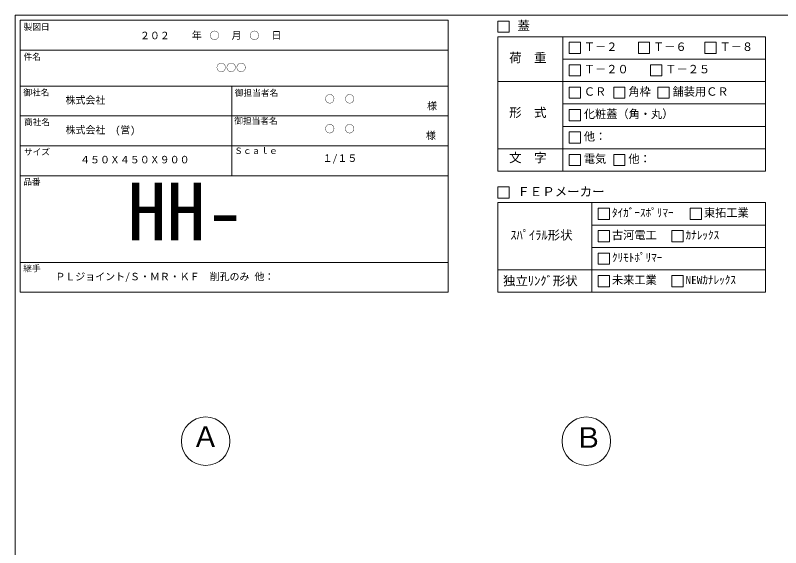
# Model space of a CAD drawing. Units: millimetres, scale not verified. Extents: x -4890 to 18490, y -2292 to 2292.
# Drawn here: x -1230 to 1846, y 154 to 2292 of the extents above; entities that cross this region are included whole.
import ezdxf
from ezdxf.enums import TextEntityAlignment as Align

# ---------------------------------------------------------------- set-up
doc = ezdxf.new("R2010")
doc.units = ezdxf.units.MM
doc.header["$LTSCALE"] = 10
doc.linetypes.add('USER2', pattern=[50.8, 31.75, -6.35, 6.35, -6.35])
doc.linetypes.add('USER5', pattern=[3.185, 0.01, -3.175])
for name, color, linetype, lineweight in [('0-2_waku', 7, 'Continuous', 18), ('0-3_gaikei', 7, 'Continuous', 18), ('0-4_kakure', 7, 'USER5', 18), ('0-D_dims', 7, 'Continuous', 18), ('0-E_文字１', 150, 'USER2', 18), ('1-5_文字２', 7, 'Continuous', 5)]:
    doc.layers.add(name, color=color, linetype=linetype, lineweight=lineweight)
doc.styles.add('ＭＳ ゴシック', font='')
doc.styles.get('ＭＳ ゴシック').set_extended_font_data('MS Gothic')

msp = doc.modelspace()

# ---------------------------------------------------------------- linework, layer by layer
at = {"layer": '0-2_waku'}
for p, q in [((-1230, 2291.5), (-1230, -1983.5)), ((-1230, 2291.5), (4890, 2291.5)), ((-1210, 2271.5), (-1210, 1179.5)), ((-1210, 2271.5), (510, 2271.5)), ((-1210, 2271.5), (-1210, 1179.5)), ((-1210, 2271.5), (510, 2271.5)), ((-1210, 2271.5), (-1210, 1179.5)), ((510, 2271.5), (510, 1179.5)), ((710, 2205.72), (1785, 2205.72)), ((710, 2205.72), (710, 1665.72)), ((970.66, 2205.72), (970.66, 1665.72)), ((1785, 2205.72), (1785, 1665.72)), ((-1210, 2151.5), (510, 2151.5)), ((-1210, 2151.5), (510, 2151.5)), ((-1210, 2151.5), (510, 2151.5)), ((-1210, 2151.5), (510, 2151.5)), ((970.66, 2115.72), (1785, 2115.72)), ((-1210, 2007.5), (510, 2007.5)), ((-1210, 2007.5), (510, 2007.5)), ((-360, 2007.5), (-360, 1647.5)), ((710, 2025.72), (1785, 2025.72)), ((970.66, 1935.72), (1785, 1935.72)), ((-1210, 1887.5), (510, 1887.5)), ((970.66, 1845.72), (1785, 1845.72)), ((-1210, 1767.5), (510, 1767.5)), ((710, 1755.72), (1785, 1755.72)), ((710, 1665.72), (1785, 1665.72)), ((-1210, 1647.5), (510, 1647.5)), ((710, 1539.5), (1785, 1539.5)), ((710, 1539.5), (710, 1179.5)), ((1087.81, 1539.5), (1087.81, 1179.5)), ((1785, 1539.5), (1785, 1179.5)), ((1087.81, 1449.5), (1785, 1449.5)), ((1087.81, 1359.5), (1785, 1359.5)), ((-1210, 1299.5), (510, 1299.5)), ((710, 1269.5), (1785, 1269.5)), ((-1210, 1179.5), (510, 1179.5)), ((710, 1179.5), (1785, 1179.5)), ((710, 1179.5), (1785, 1179.5))]:
    msp.add_line(p, q, dxfattribs=at)
at = {"layer": '0-3_gaikei'}
for centre in [(-465, 581.5), (1065, 581.5)]:
    msp.add_circle(centre, 97.5, dxfattribs=at)
at = {"layer": '0-D_dims'}
for p, q in [((710, 2268.53), (710, 2223.53)), ((710, 2223.53), (755, 2223.53)), ((995.97, 2183.22), (1040.97, 2183.22)), ((995.97, 2183.22), (995.97, 2138.22)), ((995.97, 2183.22), (995.97, 2138.22)), ((995.97, 2183.22), (1040.97, 2183.22)), ((995.97, 2183.22), (995.97, 2138.22)), ((995.97, 2183.22), (1040.97, 2183.22)), ((1040.97, 2183.22), (1040.97, 2138.22)), ((1040.97, 2183.22), (1040.97, 2138.22)), ((1040.97, 2183.22), (1040.97, 2138.22)), ((1274.05, 2183.22), (1319.05, 2183.22)), ((1274.05, 2183.22), (1274.05, 2138.22)), ((1319.05, 2183.22), (1319.05, 2138.22)), ((1541.25, 2183.22), (1586.25, 2183.22)), ((1541.25, 2183.22), (1541.25, 2138.22)), ((1586.25, 2183.22), (1586.25, 2138.22)), ((995.97, 2138.22), (1040.97, 2138.22)), ((995.97, 2138.22), (1040.97, 2138.22)), ((995.97, 2138.22), (1040.97, 2138.22)), ((1274.05, 2138.22), (1319.05, 2138.22)), ((1541.25, 2138.22), (1586.25, 2138.22)), ((995.97, 2093.22), (1040.97, 2093.22)), ((995.97, 2093.22), (995.97, 2048.22)), ((1040.97, 2093.22), (1040.97, 2048.22)), ((1323.45, 2093.22), (1368.45, 2093.22)), ((1323.45, 2093.22), (1323.45, 2048.22)), ((1368.45, 2093.22), (1368.45, 2048.22)), ((995.97, 2048.22), (1040.97, 2048.22)), ((1323.45, 2048.22), (1368.45, 2048.22)), ((995.97, 2003.22), (1040.97, 2003.22)), ((995.97, 2003.22), (995.97, 1958.22)), ((995.97, 2003.22), (995.97, 1958.22)), ((1040.97, 2003.22), (1040.97, 1958.22)), ((1040.97, 2003.22), (1040.97, 1958.22)), ((1174.96, 2003.22), (1219.96, 2003.22)), ((1174.96, 2003.22), (1174.96, 1958.22)), ((1219.96, 2003.22), (1219.96, 1958.22)), ((1352.47, 2003.22), (1397.47, 2003.22)), ((1352.47, 2003.22), (1352.47, 1958.22)), ((1397.47, 2003.22), (1397.47, 1958.22)), ((995.97, 1958.22), (1040.97, 1958.22)), ((995.97, 1958.22), (1040.97, 1958.22)), ((1174.96, 1958.22), (1219.96, 1958.22)), ((1352.47, 1958.22), (1397.47, 1958.22)), ((995.97, 1913.22), (995.97, 1868.22)), ((1040.97, 1913.22), (1040.97, 1868.22)), ((995.97, 1868.22), (1040.97, 1868.22)), ((995.97, 1823.22), (1040.97, 1823.22)), ((995.97, 1823.22), (995.97, 1778.22)), ((995.97, 1823.22), (995.97, 1778.22)), ((1040.97, 1823.22), (1040.97, 1778.22)), ((1040.97, 1823.22), (1040.97, 1778.22)), ((995.97, 1778.22), (1040.97, 1778.22)), ((995.97, 1778.22), (1040.97, 1778.22)), ((995.97, 1733.22), (995.97, 1688.22)), ((1174.96, 1733.22), (1174.96, 1688.22)), ((995.97, 1688.22), (1040.97, 1688.22)), ((1174.96, 1688.22), (1219.96, 1688.22)), ((710, 1602.31), (710, 1557.31)), ((710, 1557.31), (755, 1557.31)), ((1113.12, 1517), (1113.12, 1472)), ((1482.7, 1517), (1527.7, 1517)), ((1482.7, 1517), (1482.7, 1472)), ((1482.7, 1517), (1527.7, 1517)), ((1482.7, 1517), (1482.7, 1472)), ((1482.7, 1517), (1527.7, 1517)), ((1482.7, 1517), (1482.7, 1472)), ((1527.7, 1517), (1527.7, 1472)), ((1527.7, 1517), (1527.7, 1472)), ((1527.7, 1517), (1527.7, 1472)), ((1113.12, 1472), (1158.12, 1472)), ((1482.7, 1472), (1527.7, 1472)), ((1482.7, 1472), (1527.7, 1472)), ((1482.7, 1472), (1527.7, 1472)), ((1113.12, 1427), (1158.12, 1427)), ((1113.12, 1427), (1113.12, 1382)), ((1158.12, 1427), (1158.12, 1382)), ((1409.02, 1427), (1409.02, 1382)), ((1113.12, 1382), (1158.12, 1382)), ((1409.02, 1382), (1454.02, 1382)), ((1113.12, 1337), (1113.12, 1292)), ((1113.12, 1292), (1158.12, 1292)), ((1113.12, 1247), (1158.12, 1247)), ((1113.12, 1247), (1113.12, 1202)), ((1158.12, 1247), (1158.12, 1202)), ((1409.02, 1247), (1454.02, 1247)), ((1409.02, 1247), (1409.02, 1202)), ((1454.02, 1247), (1454.02, 1202)), ((1113.12, 1202), (1158.12, 1202)), ((1409.02, 1202), (1454.02, 1202))]:
    msp.add_line(p, q, dxfattribs=at)
for points in [[(710, 2268.53), (755, 2268.53), (755, 2223.53)], [(710, 2268.53), (755, 2268.53), (755, 2223.53)], [(995.97, 2003.22), (1040.97, 2003.22), (1040.97, 1958.22)], [(995.97, 2003.22), (995.97, 1958.22), (1040.97, 1958.22)], [(995.97, 1913.22), (1040.97, 1913.22), (1040.97, 1868.22)], [(995.97, 1823.22), (1040.97, 1823.22), (1040.97, 1778.22)], [(995.97, 1823.22), (995.97, 1778.22), (1040.97, 1778.22)], [(995.97, 1733.22), (1040.97, 1733.22), (1040.97, 1688.22)], [(1174.96, 1733.22), (1219.96, 1733.22), (1219.96, 1688.22)], [(710, 1602.31), (755, 1602.31), (755, 1557.31)], [(1113.12, 1517), (1158.12, 1517), (1158.12, 1472)], [(1409.02, 1427), (1454.02, 1427), (1454.02, 1382)], [(1113.12, 1337), (1158.12, 1337), (1158.12, 1292)]]:
    msp.add_lwpolyline(points, dxfattribs=at)

# ---------------------------------------------------------------- texts
at = {"layer": '0-4_kakure', "style": 'ＭＳ ゴシック'}
for s, p in [('\u3000\u3000２０２\u3000\u3000\u3000\u3000○\u3000\u3000\u3000○', (-809.17, 2186.66)), ('○○○', (-422.49, 2057.84)), ('株式会社', (-1028, 1927.58)), ('○\u3000○', (13.78, 1931.96)), ('株式会社\u3000(営)', (-1028, 1807.58)), ('○\u3000○', (13.78, 1811.96))]:
    msp.add_text(s, height=29.33, dxfattribs=at).set_placement(p, align=Align.BOTTOM_LEFT)
at = {"layer": '0-D_dims', "style": 'ＭＳ ゴシック'}
for s, height, p in [('製図日', 24.93, (-1196.73, 2225.05)), ('蓋', 36.66, (788.08, 2220.61)), ('\u3000\u3000年\u3000\u3000\u3000月\u3000\u3000\u3000日', 29.33, (-600.69, 2187.44)), ('Ｔ－２', 32.99, (1055.11, 2138.7)), ('Ｔ－６', 32.99, (1333.19, 2138.7)), ('Ｔ－８', 32.99, (1600.4, 2138.7)), ('件名', 24.93, (-1196.73, 2105.05)), ('荷\u3000重', 36.66, (754.96, 2091.92)), ('Ｔ－２０', 32.99, (1055.11, 2048.7)), ('Ｔ－２５', 32.99, (1382.59, 2048.7)), ('ＣＲ', 32.99, (1055.11, 1958.7)), ('角枠', 32.99, (1234.1, 1958.7)), ('舗装用ＣＲ', 32.99, (1411.61, 1958.7)), ('御社名', 24.93, (-1197.71, 1962.04)), ('御担当者名', 24.93, (-347.8, 1959.83)), ('御担当者名', 24.93, (-347.8, 1959.83)), ('様', 29.33, (424.95, 1904.33)), ('形\u3000式', 36.66, (754.96, 1871.95)), ('化粧蓋（角・丸）', 32.99, (1055.11, 1868.7)), ('商社名', 24.93, (-1195.1, 1843)), ('御担当者名', 24.93, (-350.01, 1847.52)), ('様', 29.33, (420.46, 1785.41)), ('他：', 32.99, (1055.11, 1778.7)), ('サイズ', 24.93, (-1195.1, 1723)), ('Ｓｃａｌｅ', 24.93, (-350.01, 1727.52)), ('４５０Ｘ４５０Ｘ９００', 29.33, (-969.65, 1688.34)), ('１/１５', 29.33, (4.78, 1694.15)), ('文\u3000字', 36.66, (754.96, 1690.47)), ('電気', 32.99, (1055.11, 1688.7)), ('他：', 32.99, (1234.1, 1688.7)), ('品番', 24.93, (-1198.1, 1603.36)), ('HH-', 230.9, (-779.27, 1319.33)), ('ＦＥＰメーカー', 36.66, (788.08, 1554.39)), ('ﾀｲｶﾞｰｽﾎﾟﾘﾏｰ', 32.99, (1168.08, 1472.48)), ('東拓工業', 32.99, (1537.67, 1472.48)), ('ｽﾊﾟｲﾗﾙ形状', 36.66, (759.62, 1379.84)), ('古河電工', 32.99, (1168.08, 1382.48)), ('ｶﾅﾚｯｸｽ', 32.99, (1463.99, 1382.48)), ('ｸﾘﾓﾄﾎﾟﾘﾏｰ', 32.99, (1168.08, 1292.48)), ('継手', 24.93, (-1198.1, 1255.36)), ('ＰＬジョイント/Ｓ・ＭＲ・ＫＦ\u3000削孔のみ 他：', 29.33, (-1069.01, 1218.7)), ('独立ﾘﾝｸﾞ形状', 36.66, (730.08, 1196.36)), ('未来工業', 32.99, (1168.08, 1202.48)), ('NEWｶﾅﾚｯｸｽ', 32.99, (1463.99, 1202.48))]:
    msp.add_text(s, height=height, dxfattribs=at).set_placement(p, align=Align.BOTTOM_LEFT)
at = {"layer": '0-E_文字１', "color": 7, "style": 'ＭＳ ゴシック'}
for s, p in [('Ａ', (-521.37, 533.99)), ('Ｂ', (1017.19, 530.27))]:
    msp.add_text(s, height=82.48, dxfattribs=at).set_placement(p, align=Align.BOTTOM_LEFT)
at = {"layer": '1-5_文字２', "style": 'ＭＳ ゴシック'}
for s, p in [('\u3000\u3000２０２\u3000\u3000\u3000\u3000○\u3000\u3000\u3000○', (-809.17, 2186.66)), ('○○○', (-422.49, 2057.84)), ('株式会社', (-1028, 1927.58)), ('○\u3000○', (13.78, 1931.96)), ('株式会社\u3000(営)', (-1028, 1807.58)), ('○\u3000○', (13.78, 1811.96))]:
    msp.add_text(s, height=29.33, dxfattribs=at).set_placement(p, align=Align.BOTTOM_LEFT)

doc.saveas('drawing.dxf')
